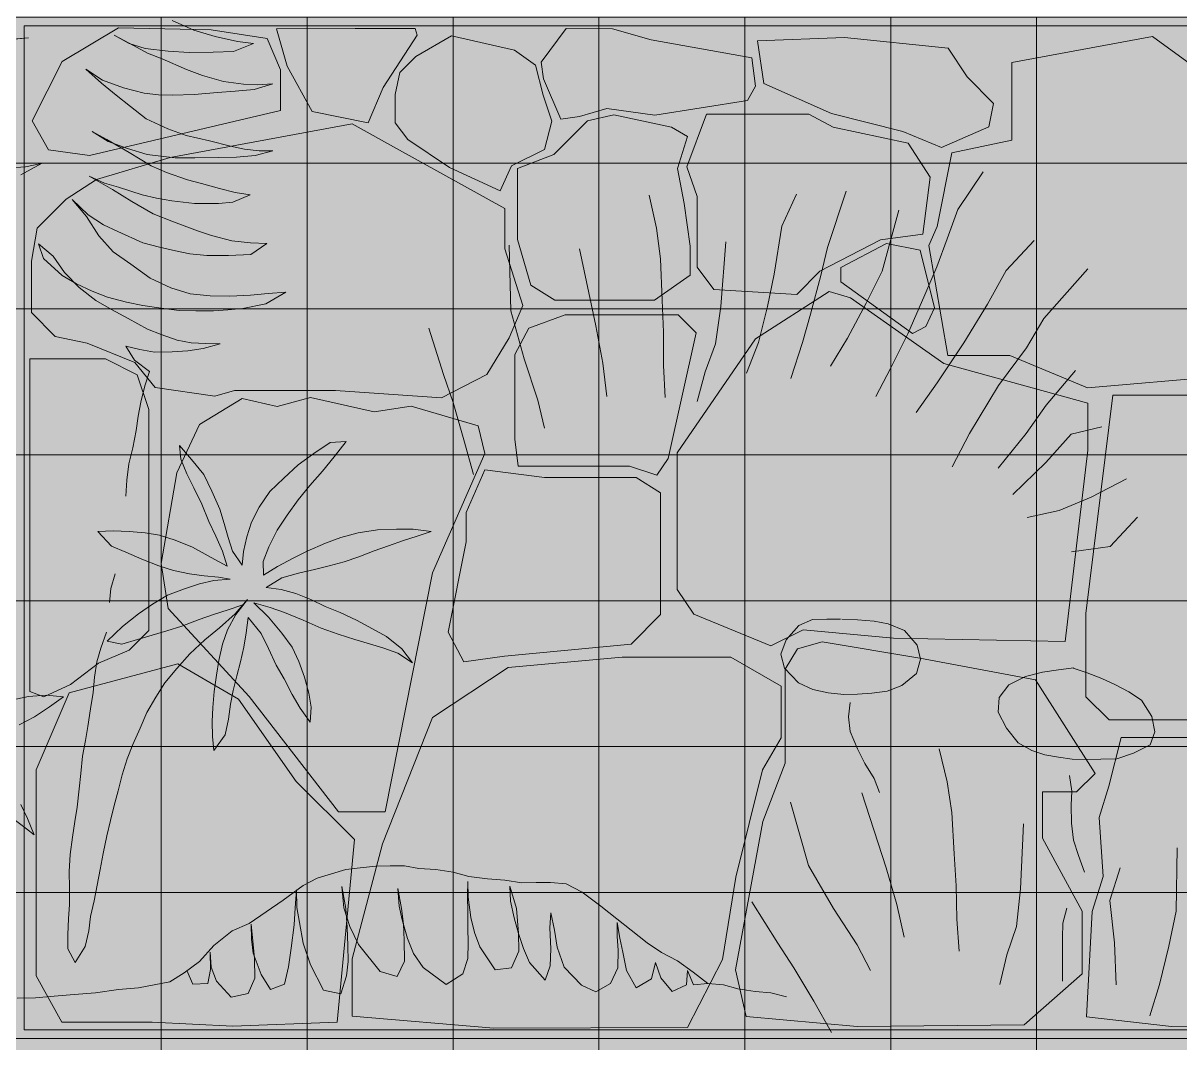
# Model space of a CAD drawing. Header units: centimetres. Extents: x -4381 to 5639, y -3920 to 4826.
# Drawn here: x 186.392 to 187.233, y 5.41 to 6.152 of the extents above; entities that cross this region are included whole.
import ezdxf
from ezdxf.xclip import XClip

# ---------------------------------------------------------------- set-up
doc = ezdxf.new("R2010")
doc.units = ezdxf.units.CM
doc.header["$MEASUREMENT"] = 0
doc.header["$XCLIPFRAME"] = 0
doc.set_wipeout_variables(frame=1)
doc.linetypes.add('Wipeout_Contour', pattern=[100, 0, -100])
for name, color, linetype, lineweight, true_color in [('0_Pen_No__181', 7, 'Continuous', 5, 0xddeaa8), ('cad-block.com_Pen_No__62', 7, 'Continuous', 5, 0xaaaaaa), ('hatch stone_Pen_No__254', 7, 'Continuous', 13, 0xe8e8e8), ('Mur de clôture_Pen_No__178', 7, 'Continuous', 5, 0xbda888)]:
    doc.layers.add(name, color=color, linetype=linetype, lineweight=lineweight, true_color=true_color)
for name, color, linetype, lineweight in [('0_Pen_No__7', 7, 'Continuous', 5), ('Mur de clôture_Pen_No__1', 7, 'Continuous', 5), ('net_Pen_No__1', 7, 'Continuous', 5)]:
    doc.layers.add(name, color=color, linetype=linetype, lineweight=lineweight)
doc.layers.add('Drawing & Figure', color=7, linetype='Continuous')
doc.layers.add('Mur de clôture', color=7, linetype='Continuous')

# ---------------------------------------------------------------- blocks, each defined once
blk = doc.blocks.new('Drawing_15_15', base_point=(-267.67341, 10.61787))
at = {"layer": 'hatch stone_Pen_No__254', "linetype": 'Continuous', "ltscale": 10}
for points in [[(186.57905, 6.0882), (186.57905, 6.11775), (186.56936, 6.14077), (186.52864, 6.14698), (186.46104, 6.14846), (186.42001, 6.12385), (186.39832, 6.0807), (186.41009, 6.05976), (186.43994, 6.05563)], [(186.60213, 6.08746), (186.6429, 6.07926), (186.65368, 6.10488), (186.67837, 6.14299), (186.6769, 6.14805), (186.63336, 6.14783), (186.57608, 6.14764), (186.58387, 6.12064)], [(186.77049, 6.11131), (186.78301, 6.08185), (186.79668, 6.08392), (186.81647, 6.08972), (186.85145, 6.08495), (186.91885, 6.09557), (186.92473, 6.10592), (186.9219, 6.12647), (186.8487, 6.13962), (186.82063, 6.14778), (186.78699, 6.14803), (186.76881, 6.12333)], [(186.70356, 6.14268), (186.67758, 6.12766), (186.66594, 6.11602), (186.66236, 6.09989), (186.66236, 6.07925), (186.67157, 6.06709), (186.70189, 6.04685), (186.73897, 6.02992), (186.74707, 6.04811), (186.7712, 6.05998), (186.77645, 6.08059), (186.77003, 6.09941), (186.76467, 6.12116), (186.74931, 6.1322)], [(186.92603, 6.13886), (186.93079, 6.10784), (186.97993, 6.08601), (187.03178, 6.07309), (187.06003, 6.06129), (187.09434, 6.0764), (187.09791, 6.09338), (187.07859, 6.1127), (187.06474, 6.13372), (186.98938, 6.14127)], [(187.06458, 5.91005), (187.10985, 5.91005), (187.16622, 5.88656), (187.26216, 5.89481), (187.26216, 5.94782), (187.31377, 6.03441), (187.29729, 6.08115), (187.2136, 6.1422), (187.11107, 6.12313), (187.11115, 6.06662), (187.06742, 6.0574), (187.05682, 6.0038), (187.05076, 5.98993)], [(186.39774, 5.97861), (186.39774, 5.94124), (186.41515, 5.92383), (186.43833, 5.91901), (186.47307, 5.90494), (186.48774, 5.88674), (186.53128, 5.88036), (186.54562, 5.88457), (186.61904, 5.88457), (186.69615, 5.87922), (186.72924, 5.89626), (186.74547, 5.92283), (186.75536, 5.9463), (186.74223, 5.9876), (186.74223, 6.01689), (186.63105, 6.07867), (186.49882, 6.05408), (186.44509, 6.03794), (186.42294, 6.02366), (186.40198, 6.0027)], [(186.75136, 6.04594), (186.75136, 5.99438), (186.76105, 5.96125), (186.77867, 5.95036), (186.85107, 5.95036), (186.87704, 5.96849), (186.87704, 5.98945), (186.87275, 6.02069), (186.8679, 6.04603), (186.87511, 6.06934), (186.86353, 6.07609), (186.82166, 6.085), (186.80234, 6.08076), (186.77785, 6.05627)], [(186.87472, 6.04724), (186.88215, 6.0257), (186.88215, 5.97417), (186.89431, 5.95799), (186.95465, 5.95449), (186.97143, 5.97127), (187.01552, 5.99427), (187.0464, 5.99838), (187.05174, 6.03973), (187.03571, 6.0645), (186.98126, 6.07605), (186.9634, 6.08551), (186.88904, 6.08551)], [(186.98684, 5.96367), (187.039, 5.92597), (187.04864, 5.9311), (187.05481, 5.94478), (187.04459, 5.98662), (187.01989, 5.99143), (186.98684, 5.97391)], [(187.02512, 5.70439), (187.15005, 5.702), (187.16644, 5.84113), (187.16644, 5.87529), (187.06167, 5.90416), (186.99376, 5.95207), (186.97823, 5.9566), (186.92465, 5.92218), (186.86774, 5.8391), (186.86774, 5.73972), (186.87983, 5.72178), (186.93579, 5.69866), (186.95928, 5.71039)], [(186.75202, 5.82943), (186.83296, 5.82943), (186.85294, 5.823), (186.86109, 5.83499), (186.88144, 5.92644), (186.86829, 5.93959), (186.78616, 5.93959), (186.75983, 5.92998), (186.74953, 5.91077), (186.74953, 5.84903)], [(186.39657, 5.66542), (186.40683, 5.66168), (186.42618, 5.67061), (186.44658, 5.68611), (186.46886, 5.6956), (186.48326, 5.71), (186.48326, 5.87066), (186.47462, 5.89589), (186.45156, 5.90752), (186.39657, 5.90752)], [(187.16496, 5.66158), (187.18206, 5.64479), (187.29379, 5.64479), (187.35791, 5.633), (187.43907, 5.64306), (187.45997, 5.66396), (187.45997, 5.68522), (187.45143, 5.71575), (187.45588, 5.75621), (187.44957, 5.87696), (187.43033, 5.88638), (187.34105, 5.88109), (187.18468, 5.88109), (187.16496, 5.72226)], [(186.49721, 5.726), (186.55621, 5.66183), (186.62129, 5.57794), (186.65519, 5.57794), (186.6895, 5.75193), (186.7278, 5.83877), (186.7228, 5.8589), (186.67409, 5.8731), (186.64709, 5.86908), (186.60094, 5.87931), (186.57656, 5.87292), (186.5511, 5.87881), (186.52003, 5.8599), (186.50363, 5.8245), (186.49208, 5.75853)], [(186.71233, 5.68713), (186.74196, 5.6911), (186.83408, 5.70003), (186.85548, 5.72143), (186.85548, 5.81018), (186.83776, 5.8212), (186.77101, 5.8212), (186.72777, 5.82677), (186.71414, 5.79586), (186.71414, 5.77432), (186.70094, 5.70857)], [(186.91012, 5.46297), (186.9179, 5.4291), (186.99867, 5.4218), (187.12012, 5.42299), (187.16239, 5.46), (187.16239, 5.50556), (187.13357, 5.55889), (187.13357, 5.59248), (187.15834, 5.59248), (187.17175, 5.60589), (187.12852, 5.67411), (187.0443, 5.68984), (186.97324, 5.70153), (186.95512, 5.69646), (186.9462, 5.68173), (186.9462, 5.61345), (186.92995, 5.57088)], [(186.63123, 5.42919), (186.73424, 5.42045), (186.87517, 5.421), (186.90076, 5.47051), (186.9103, 5.53032), (186.92986, 5.60846), (186.94333, 5.63189), (186.94333, 5.66931), (186.90674, 5.69037), (186.82761, 5.69037), (186.74474, 5.68294), (186.68965, 5.64662), (186.65317, 5.55462), (186.63123, 5.47108)], [(186.40122, 5.60849), (186.40122, 5.45868), (186.41988, 5.42499), (186.48559, 5.42499), (186.5443, 5.42195), (186.62022, 5.42484), (186.63285, 5.55774), (186.59047, 5.60012), (186.54836, 5.65985), (186.5044, 5.68556), (186.42515, 5.66443)], [(187.16559, 5.42871), (187.22736, 5.42172), (187.31436, 5.42072), (187.40023, 5.42295), (187.41702, 5.45864), (187.41702, 5.50371), (187.40417, 5.60596), (187.3838, 5.61609), (187.33941, 5.61609), (187.30246, 5.62768), (187.2444, 5.632), (187.19076, 5.632), (187.18182, 5.59651), (187.17472, 5.57377), (187.17758, 5.53086), (187.16961, 5.50543)]]:
    blk.add_hatch(color=256, dxfattribs=at).paths.add_polyline_path(points)
at = {"color": 254, "linetype": 'Wipeout_Contour', "lineweight": 0, "ltscale": 1671.77046}
blk.add_wipeout([(179.48533, 5.41306), (179.48533, 3.18267), (181.1878, 3.00308), (181.46189, 2.98966), (187.42523, 2.53764), (187.80619, 2.50145), (191.56927, 2.14944), (191.60609, 2.14613), (191.60609, 5.41306)], dxfattribs=at).dxf.layer = 'Mur de clôture'
at = {"layer": 'Mur de clôture_Pen_No__178', "linetype": 'Continuous', "ltscale": 10}
blk.add_hatch(color=256, dxfattribs=at).paths.add_polyline_path([(179.48533, 5.41306), (179.48533, 3.18267), (181.1878, 3.00308), (181.46189, 2.98966), (187.42523, 2.53764), (187.80619, 2.50145), (191.56927, 2.14944), (191.60609, 2.14613), (191.60609, 5.41306)])
at = {"color": 254, "linetype": 'Wipeout_Contour', "lineweight": 0, "ltscale": 742.542426}
blk.add_wipeout([(179.48533, 5.41306), (191.60437, 5.41306), (191.60437, 6.15622), (179.48533, 6.15622)], dxfattribs=at).dxf.layer = 'Mur de clôture'
at = {"layer": '0_Pen_No__181', "linetype": 'Continuous', "ltscale": 10}
for points in [[(187.92469, 5.45969), (187.87703, 5.57678), (187.74813, 5.65007), (187.55628, 5.61673), (187.39964, 5.63797), (187.25276, 5.732), (187.15436, 5.85272), (186.99172, 5.92272), (186.66503, 5.8479), (186.65425, 5.81804), (186.59021, 5.73677), (186.50602, 5.62595), (186.44084, 5.50183), (186.40527, 5.42502), (187.90503, 5.42502)], [(186.40527, 5.42502), (186.18978, 5.52699), (186.15215, 5.60154), (186.08719, 5.69097), (186.03174, 5.73855), (185.9604, 5.78725), (185.96888, 5.81739), (185.75545, 5.74633), (185.63627, 5.70452), (185.42745, 5.63784), (185.37028, 5.43986), (185.51204, 5.42502)]]:
    blk.add_hatch(color=256, dxfattribs=at).paths.add_polyline_path(points)
at = {"layer": 'Mur de clôture_Pen_No__178', "linetype": 'Continuous', "ltscale": 10}
blk.add_hatch(color=256, dxfattribs=at).paths.add_polyline_path([(179.48533, 5.41306), (191.60437, 5.41306), (191.60437, 6.15622), (179.48533, 6.15622)])
at = {"layer": '0_Pen_No__7', "linetype": 'Continuous', "ltscale": 10}
for p, q in [((186.50008, 6.15382), (186.51599, 6.14683)), ((186.51599, 6.14683), (186.5314, 6.14199)), ((186.39573, 6.14121), (186.37849, 6.13979)), ((186.38544, 6.14012), (186.39573, 6.14121)), ((186.4689, 6.13712), (186.45804, 6.14297)), ((186.45804, 6.14297), (186.47203, 6.13548)), ((186.48045, 6.13343), (186.4689, 6.13712)), ((186.5314, 6.14199), (186.54774, 6.13836)), ((186.55927, 6.13707), (186.54472, 6.13114)), ((186.54774, 6.13836), (186.55927, 6.13707)), ((186.47203, 6.13548), (186.48217, 6.13009)), ((186.49725, 6.13149), (186.48045, 6.13343)), ((186.48217, 6.13009), (186.49301, 6.12592)), ((186.51261, 6.13048), (186.49725, 6.13149)), ((186.5301, 6.13071), (186.51261, 6.13048)), ((186.54472, 6.13114), (186.5301, 6.13071)), ((186.49301, 6.12592), (186.51061, 6.11799)), ((186.44958, 6.11026), (186.43726, 6.11825)), ((186.43726, 6.11825), (186.44865, 6.10809)), ((186.51061, 6.11799), (186.52217, 6.11383)), ((186.52217, 6.11383), (186.53757, 6.10947)), ((186.44865, 6.10809), (186.45931, 6.09936)), ((186.46476, 6.1047), (186.44958, 6.11026)), ((186.47991, 6.10082), (186.46476, 6.1047)), ((186.53757, 6.10947), (186.55197, 6.1075)), ((186.55994, 6.10352), (186.54605, 6.10239)), ((186.55197, 6.1075), (186.56205, 6.10691)), ((186.57354, 6.10777), (186.55994, 6.10352)), ((186.56205, 6.10691), (186.57354, 6.10777)), ((186.45931, 6.09936), (186.46973, 6.0911)), ((186.49023, 6.09976), (186.47991, 6.10082)), ((186.5003, 6.0994), (186.49023, 6.09976)), ((186.51612, 6.09985), (186.5003, 6.0994)), ((186.53312, 6.10126), (186.51612, 6.09985)), ((186.54605, 6.10239), (186.53312, 6.10126)), ((186.46973, 6.0911), (186.48135, 6.08214)), ((186.48135, 6.08214), (186.49702, 6.07491)), ((186.45351, 6.06573), (186.44191, 6.07301)), ((186.44191, 6.07301), (186.45253, 6.06715)), ((186.49702, 6.07491), (186.51027, 6.07005)), ((186.51027, 6.07005), (186.52733, 6.06619)), ((186.45253, 6.06715), (186.46895, 6.05777)), ((186.46772, 6.06063), (186.45351, 6.06573)), ((186.48192, 6.05626), (186.46772, 6.06063)), ((186.52733, 6.06619), (186.54272, 6.06231)), ((186.54272, 6.06231), (186.55282, 6.06005)), ((186.46895, 6.05777), (186.4849, 6.04791)), ((186.492, 6.05495), (186.48192, 6.05626)), ((186.50232, 6.05389), (186.492, 6.05495)), ((186.51671, 6.05383), (186.50232, 6.05389)), ((186.53372, 6.05405), (186.51671, 6.05383)), ((186.5469, 6.05422), (186.53372, 6.05405)), ((186.56055, 6.05559), (186.5469, 6.05422)), ((186.55282, 6.06005), (186.56338, 6.05898)), ((186.57345, 6.05887), (186.56055, 6.05559)), ((186.56338, 6.05898), (186.57345, 6.05887)), ((186.38017, 6.04633), (186.39334, 6.04722)), ((186.40505, 6.04977), (186.39006, 6.04142)), ((186.39334, 6.04722), (186.40505, 6.04977)), ((186.4849, 6.04791), (186.49599, 6.04326)), ((186.45102, 6.03549), (186.43969, 6.04038)), ((186.43969, 6.04038), (186.45683, 6.03077)), ((186.46113, 6.0325), (186.45102, 6.03549)), ((186.49599, 6.04326), (186.5114, 6.0377)), ((186.5114, 6.0377), (186.5215, 6.0352)), ((187.09041, 6.04354), (187.0719, 6.01627)), ((186.45683, 6.03077), (186.47085, 6.02208)), ((186.47822, 6.02697), (186.46113, 6.0325)), ((186.4888, 6.02447), (186.47822, 6.02697)), ((186.5215, 6.0352), (186.53473, 6.03153)), ((186.53473, 6.03153), (186.54603, 6.02856)), ((186.55684, 6.02702), (186.5442, 6.02158)), ((186.54603, 6.02856), (186.55684, 6.02702)), ((186.95448, 6.0274), (186.94386, 6.00405)), ((186.99063, 6.02967), (186.97703, 5.98855)), ((186.43909, 6.01233), (186.42744, 6.02344)), ((186.42744, 6.02344), (186.43791, 6.01111)), ((186.47085, 6.02208), (186.4863, 6.01317)), ((186.49985, 6.02245), (186.4888, 6.02447)), ((186.51641, 6.02051), (186.49985, 6.02245)), ((186.53391, 6.02049), (186.51641, 6.02051)), ((186.5442, 6.02158), (186.53391, 6.02049)), ((186.84728, 6.02667), (186.85254, 6.00261)), ((186.43791, 6.01111), (186.44672, 5.99708)), ((186.45021, 6.00504), (186.43909, 6.01233)), ((186.4863, 6.01317), (186.50124, 6.00737)), ((187.02906, 6.01572), (187.01676, 5.97137)), ((187.0719, 6.01627), (187.06423, 5.99488)), ((186.46058, 6.00014), (186.45021, 6.00504)), ((186.50124, 6.00737), (186.51858, 6.00064)), ((186.85254, 6.00261), (186.85555, 5.98029)), ((186.94386, 6.00405), (186.93819, 5.96908)), ((186.44672, 5.99708), (186.45717, 5.98547)), ((186.4789, 5.99198), (186.46058, 6.00014)), ((186.51858, 6.00064), (186.52869, 5.99741)), ((186.52869, 5.99741), (186.5436, 5.99353)), ((186.5436, 5.99353), (186.55729, 5.99203)), ((187.06423, 5.99488), (187.05655, 5.97446)), ((187.12747, 5.99373), (187.10704, 5.97176)), ((186.40642, 5.98051), (186.40293, 5.99125)), ((186.40293, 5.99125), (186.41359, 5.98228)), ((186.45717, 5.98547), (186.46999, 5.97653)), ((186.49093, 5.98878), (186.4789, 5.99198)), ((186.50271, 5.98606), (186.49093, 5.98878)), ((186.51304, 5.98403), (186.50271, 5.98606)), ((186.55729, 5.99203), (186.56904, 5.99146)), ((186.56904, 5.99146), (186.5574, 5.9834)), ((186.74532, 5.99017), (186.74652, 5.94248)), ((186.79659, 5.98758), (186.80852, 5.93147)), ((186.90316, 5.99282), (186.8994, 5.94563)), ((186.97703, 5.98855), (186.97226, 5.96815)), ((186.42024, 5.96822), (186.40642, 5.98051)), ((186.41359, 5.98228), (186.42189, 5.9704)), ((186.46999, 5.97653), (186.48427, 5.96616)), ((186.52529, 5.98275), (186.51304, 5.98403)), ((186.54111, 5.98271), (186.52529, 5.98275)), ((186.5574, 5.9834), (186.54111, 5.98271)), ((186.85555, 5.98029), (186.85665, 5.9502)), ((186.43063, 5.96212), (186.42024, 5.96822)), ((186.42189, 5.9704), (186.43258, 5.95951)), ((186.93819, 5.96908), (186.93343, 5.94576)), ((186.97226, 5.96815), (186.96462, 5.93996)), ((187.01676, 5.97137), (187.00521, 5.94802)), ((187.05655, 5.97446), (187.0479, 5.95403)), ((187.10704, 5.97176), (187.09356, 5.94743)), ((187.16654, 5.973), (187.13438, 5.93693)), ((186.44196, 5.95675), (186.43063, 5.96212)), ((186.48427, 5.96616), (186.49922, 5.95916)), ((186.43258, 5.95951), (186.44468, 5.95008)), ((186.45304, 5.95234), (186.44196, 5.95675)), ((186.46699, 5.94892), (186.45304, 5.95234)), ((186.49922, 5.95916), (186.51318, 5.95479)), ((186.51318, 5.95479), (186.52782, 5.9533)), ((186.52782, 5.9533), (186.5422, 5.95324)), ((186.5422, 5.95324), (186.55706, 5.95391)), ((186.55706, 5.95391), (186.56999, 5.95503)), ((186.58292, 5.95616), (186.5684, 5.94758)), ((186.56999, 5.95503), (186.58292, 5.95616)), ((187.0479, 5.95403), (187.0354, 5.92582)), ((186.44468, 5.95008), (186.45603, 5.94351)), ((186.45603, 5.94351), (186.4681, 5.93695)), ((186.47877, 5.94644), (186.46699, 5.94892)), ((186.49222, 5.94445), (186.47877, 5.94644)), ((186.50518, 5.9427), (186.49222, 5.94445)), ((186.54065, 5.94315), (186.53035, 5.94254)), ((186.55167, 5.94425), (186.54065, 5.94315)), ((186.5684, 5.94758), (186.55167, 5.94425)), ((186.85665, 5.9502), (186.85772, 5.9269)), ((186.8994, 5.94563), (186.89563, 5.91843)), ((186.93343, 5.94576), (186.92675, 5.91951)), ((187.00521, 5.94802), (186.99172, 5.92272)), ((187.09356, 5.94743), (187.0762, 5.9192)), ((186.4681, 5.93695), (186.4821, 5.92922)), ((186.51741, 5.94238), (186.50518, 5.9427)), ((186.53035, 5.94254), (186.51741, 5.94238)), ((186.74652, 5.94248), (186.75638, 5.90757)), ((186.96462, 5.93996), (186.95888, 5.91955)), ((187.13438, 5.93693), (187.12185, 5.91552)), ((186.4821, 5.92922), (186.49222, 5.92528)), ((186.68685, 5.92997), (186.69767, 5.89622)), ((186.80852, 5.93147), (186.81349, 5.90431)), ((186.85772, 5.9269), (186.85783, 5.90263)), ((186.49222, 5.92528), (186.50378, 5.92111)), ((186.50378, 5.92111), (186.51411, 5.91932)), ((186.51411, 5.91932), (186.52467, 5.91874)), ((186.53498, 5.91839), (186.5228, 5.91512)), ((186.52467, 5.91874), (186.53498, 5.91839)), ((186.89563, 5.91843), (186.88795, 5.89801)), ((186.92675, 5.91951), (186.91811, 5.89715)), ((186.95888, 5.91955), (186.95026, 5.8933)), ((186.99172, 5.92272), (186.97919, 5.90228)), ((187.0354, 5.92582), (187.02289, 5.90053)), ((187.0762, 5.9192), (187.05691, 5.88999)), ((186.47654, 5.91429), (186.46644, 5.91679)), ((186.46644, 5.91679), (186.47281, 5.90657)), ((186.48735, 5.91251), (186.47654, 5.91429)), ((186.50005, 5.91267), (186.48735, 5.91251)), ((186.51155, 5.9133), (186.50005, 5.91267)), ((186.5228, 5.91512), (186.51155, 5.9133)), ((187.12185, 5.91552), (187.10158, 5.88824)), ((186.47281, 5.90657), (186.4837, 5.89832)), ((186.75638, 5.90757), (186.76622, 5.87752)), ((186.81349, 5.90431), (186.81651, 5.88005)), ((186.85783, 5.90263), (186.8589, 5.87934)), ((186.4837, 5.89832), (186.48024, 5.88787)), ((186.69767, 5.89622), (186.70456, 5.87586)), ((186.88795, 5.89801), (186.88222, 5.87662)), ((187.02289, 5.90053), (187.0123, 5.88009)), ((187.15746, 5.89913), (187.13606, 5.8738)), ((186.48024, 5.88787), (186.47727, 5.87609)), ((187.05691, 5.88999), (187.04147, 5.86857)), ((187.10158, 5.88824), (187.08037, 5.8532)), ((186.47727, 5.87609), (186.47549, 5.86576)), ((186.70456, 5.87586), (186.71244, 5.84871)), ((186.76622, 5.87752), (186.77116, 5.85715)), ((187.13606, 5.8738), (187.12159, 5.85335)), ((186.47549, 5.86576), (186.47394, 5.85543)), ((186.47394, 5.85543), (186.47147, 5.84269)), ((187.08037, 5.8532), (187.06785, 5.82888)), ((187.12159, 5.85335), (187.10131, 5.82802)), ((187.15436, 5.85272), (187.13601, 5.83225)), ((187.17671, 5.8582), (187.15436, 5.85272)), ((186.47147, 5.84269), (186.46874, 5.83115)), ((186.51427, 5.83423), (186.50543, 5.84456)), ((186.50543, 5.84456), (186.50643, 5.83451)), ((186.61503, 5.84658), (186.6032, 5.83873)), ((186.62682, 5.84748), (186.61503, 5.84658)), ((186.61802, 5.83631), (186.62682, 5.84748)), ((186.71244, 5.84871), (186.71934, 5.8235)), ((186.50643, 5.83451), (186.51079, 5.82387)), ((186.52311, 5.82329), (186.51427, 5.83423)), ((186.6032, 5.83873), (186.59174, 5.83038)), ((186.60945, 5.82576), (186.61802, 5.83631)), ((186.46874, 5.83115), (186.46721, 5.81939)), ((186.59174, 5.83038), (186.58143, 5.82068)), ((186.60039, 5.81545), (186.60945, 5.82576)), ((187.13601, 5.83225), (187.11184, 5.80884)), ((186.46721, 5.81939), (186.4664, 5.80763)), ((186.51079, 5.82387), (186.5159, 5.81375)), ((186.52898, 5.81131), (186.52311, 5.82329)), ((186.58143, 5.82068), (186.57124, 5.8111)), ((187.19472, 5.82036), (187.16892, 5.80698)), ((186.5159, 5.81375), (186.52177, 5.80177)), ((186.53474, 5.7982), (186.52898, 5.81131)), ((186.57124, 5.8111), (186.56355, 5.79969)), ((186.59182, 5.80503), (186.60039, 5.81545)), ((186.52177, 5.80177), (186.5269, 5.78916)), ((186.56355, 5.79969), (186.55785, 5.78881)), ((186.58389, 5.79374), (186.59182, 5.80503)), ((187.16892, 5.80698), (187.14566, 5.79717)), ((186.53798, 5.78768), (186.53474, 5.7982)), ((186.57657, 5.78296), (186.58389, 5.79374)), ((187.14566, 5.79717), (187.12238, 5.79222)), ((187.20265, 5.79228), (187.18266, 5.77112)), ((186.5269, 5.78916), (186.53188, 5.77841)), ((186.54084, 5.77765), (186.53798, 5.78768)), ((186.55785, 5.78881), (186.55451, 5.77795)), ((186.57063, 5.7707), (186.57657, 5.78296)), ((186.64952, 5.78314), (186.63563, 5.78098)), ((186.66331, 5.78369), (186.64952, 5.78314)), ((186.67549, 5.7836), (186.66331, 5.78369)), ((186.68856, 5.78203), (186.67549, 5.7836)), ((186.45714, 5.7823), (186.44608, 5.78203)), ((186.44608, 5.78203), (186.45604, 5.77135)), ((186.46883, 5.78195), (186.45714, 5.7823)), ((186.48052, 5.78086), (186.46883, 5.78195)), ((186.49086, 5.77925), (186.48052, 5.78086)), ((186.50246, 5.77555), (186.49086, 5.77925)), ((186.51496, 5.77049), (186.50246, 5.77555)), ((186.53188, 5.77841), (186.53675, 5.76753)), ((186.54408, 5.7675), (186.54084, 5.77765)), ((186.55451, 5.77795), (186.55216, 5.76748)), ((186.62287, 5.77746), (186.61174, 5.77334)), ((186.63563, 5.78098), (186.62287, 5.77746)), ((186.6575, 5.77144), (186.66851, 5.77531)), ((186.66851, 5.77531), (186.67854, 5.77854)), ((186.67854, 5.77854), (186.68856, 5.78203)), ((186.45604, 5.77135), (186.46653, 5.76688)), ((186.46653, 5.76688), (186.47816, 5.76169)), ((186.52848, 5.76295), (186.51496, 5.77049)), ((186.53675, 5.76753), (186.54012, 5.75664)), ((186.55104, 5.7574), (186.54408, 5.7675)), ((186.55216, 5.76748), (186.55104, 5.7574)), ((186.56629, 5.7602), (186.57063, 5.7707)), ((186.59851, 5.7677), (186.58814, 5.7626)), ((186.61174, 5.77334), (186.59851, 5.7677)), ((186.63597, 5.76358), (186.64711, 5.76783)), ((186.64711, 5.76783), (186.6575, 5.77144)), ((187.18266, 5.77112), (187.15453, 5.76712)), ((186.47816, 5.76169), (186.4904, 5.75687)), ((186.54012, 5.75664), (186.52848, 5.76295)), ((186.56655, 5.75014), (186.56629, 5.7602)), ((186.58814, 5.7626), (186.57678, 5.75649)), ((186.61444, 5.75684), (186.62533, 5.75997)), ((186.62533, 5.75997), (186.63597, 5.76358)), ((186.45859, 5.75106), (186.45561, 5.74047)), ((186.4904, 5.75687), (186.50113, 5.75365)), ((186.50113, 5.75365), (186.51272, 5.75107)), ((186.51272, 5.75107), (186.52355, 5.74972)), ((186.52355, 5.74972), (186.534, 5.74873)), ((186.57678, 5.75649), (186.56655, 5.75014)), ((186.57987, 5.7482), (186.59201, 5.75159)), ((186.59201, 5.75159), (186.60365, 5.75434)), ((186.60365, 5.75434), (186.61444, 5.75684)), ((186.52014, 5.74395), (186.50913, 5.74021)), ((186.53056, 5.7462), (186.52014, 5.74395)), ((186.54247, 5.74722), (186.53056, 5.7462)), ((186.534, 5.74873), (186.54247, 5.74722)), ((186.56865, 5.74122), (186.57987, 5.7482)), ((186.57948, 5.73962), (186.56865, 5.74122)), ((186.45561, 5.74047), (186.45454, 5.73015)), ((186.49676, 5.73558), (186.48578, 5.72897)), ((186.50913, 5.74021), (186.49676, 5.73558)), ((186.5459, 5.72204), (186.55497, 5.73234)), ((186.55497, 5.73234), (186.54653, 5.72155)), ((186.59021, 5.73677), (186.57948, 5.73962)), ((186.60108, 5.73244), (186.59021, 5.73677)), ((186.61145, 5.72747), (186.60108, 5.73244)), ((186.48578, 5.72897), (186.47556, 5.72213)), ((186.53025, 5.72159), (186.54089, 5.72496)), ((186.54089, 5.72496), (186.55092, 5.72844)), ((186.57017, 5.71949), (186.5596, 5.73004)), ((186.5596, 5.73004), (186.57145, 5.72659)), ((186.57145, 5.72659), (186.58193, 5.723)), ((186.62233, 5.72289), (186.61145, 5.72747)), ((186.47556, 5.72213), (186.46399, 5.71279)), ((186.50712, 5.71309), (186.51986, 5.71785)), ((186.51986, 5.71785), (186.53025, 5.72159)), ((186.53472, 5.71195), (186.5459, 5.72204)), ((186.54653, 5.72155), (186.54046, 5.71041)), ((186.55403, 5.70822), (186.55538, 5.71942)), ((186.55538, 5.71942), (186.56485, 5.70761)), ((186.58001, 5.70793), (186.57017, 5.71949)), ((186.58193, 5.723), (186.59543, 5.71733)), ((186.59543, 5.71733), (186.60855, 5.71165)), ((186.63433, 5.71733), (186.62233, 5.72289)), ((186.64584, 5.71114), (186.63433, 5.71733)), ((186.95609, 5.71364), (186.96604, 5.71799)), ((186.96604, 5.71799), (186.97649, 5.71813)), ((186.97649, 5.71813), (186.9865, 5.71803)), ((186.98739, 5.71805), (186.99896, 5.71775)), ((186.99896, 5.71775), (187.01099, 5.71657)), ((187.01099, 5.71657), (187.02125, 5.7147)), ((186.45233, 5.70869), (186.44816, 5.69713)), ((186.46399, 5.71279), (186.45294, 5.70208)), ((186.48557, 5.7066), (186.49635, 5.70972)), ((186.49635, 5.70972), (186.50712, 5.71309)), ((186.5239, 5.70311), (186.53472, 5.71195)), ((186.54046, 5.71041), (186.53686, 5.70005)), ((186.5523, 5.69776), (186.55403, 5.70822)), ((186.56485, 5.70761), (186.57034, 5.69687)), ((186.58748, 5.69771), (186.58001, 5.70793)), ((186.60855, 5.71165), (186.62103, 5.70734)), ((186.62103, 5.70734), (186.63302, 5.70339)), ((186.65611, 5.70543), (186.64584, 5.71114)), ((186.94688, 5.70307), (186.95609, 5.71364)), ((187.02125, 5.7147), (187.0331, 5.70996)), ((187.0331, 5.70996), (187.04236, 5.69917)), ((186.45294, 5.70208), (186.46354, 5.69986)), ((186.46354, 5.69986), (186.47493, 5.70336)), ((186.47493, 5.70336), (186.48557, 5.7066)), ((186.51297, 5.69303), (186.5239, 5.70311)), ((186.53686, 5.70005), (186.53416, 5.68808)), ((186.63302, 5.70339), (186.64375, 5.70017)), ((186.64375, 5.70017), (186.65423, 5.69695)), ((186.66728, 5.6965), (186.65611, 5.70543)), ((186.94301, 5.69256), (186.94688, 5.70307)), ((187.04236, 5.69917), (187.04471, 5.68897)), ((186.44816, 5.69713), (186.44541, 5.68703)), ((186.50366, 5.68222), (186.51297, 5.69303)), ((186.54983, 5.68716), (186.5523, 5.69776)), ((186.57034, 5.69687), (186.57596, 5.68476)), ((186.59246, 5.68734), (186.58748, 5.69771)), ((186.65423, 5.69695), (186.66446, 5.69335)), ((186.66446, 5.69335), (186.67512, 5.68628)), ((186.67512, 5.68628), (186.66728, 5.6965)), ((186.94581, 5.68237), (186.94301, 5.69256)), ((186.44541, 5.68703), (186.44364, 5.67598)), ((186.49484, 5.67179), (186.50366, 5.68222)), ((186.53416, 5.68808), (186.53255, 5.67737)), ((186.54723, 5.67694), (186.54983, 5.68716)), ((186.57596, 5.68476), (186.58168, 5.67465)), ((186.59658, 5.67583), (186.59246, 5.68734)), ((186.95595, 5.67182), (186.94581, 5.68237)), ((187.04471, 5.68897), (187.04173, 5.6787)), ((187.14519, 5.68118), (187.15629, 5.68265)), ((187.15587, 5.68255), (187.16598, 5.67919)), ((186.44364, 5.67598), (186.44258, 5.6647)), ((186.53255, 5.67737), (186.53072, 5.66542)), ((186.54463, 5.66634), (186.54723, 5.67694)), ((186.58168, 5.67465), (186.58742, 5.66341)), ((186.59959, 5.66419), (186.59658, 5.67583)), ((187.04173, 5.6787), (187.03116, 5.66989)), ((187.109, 5.67037), (187.12118, 5.67639)), ((187.12118, 5.67639), (187.13361, 5.6796)), ((187.13361, 5.6796), (187.14519, 5.68118)), ((187.16598, 5.67919), (187.17665, 5.67504)), ((187.17665, 5.67504), (187.18674, 5.67035)), ((186.48839, 5.6614), (186.49484, 5.67179)), ((186.53072, 5.66542), (186.52975, 5.65385)), ((186.54264, 5.65625), (186.54463, 5.66634)), ((186.96647, 5.66684), (186.95595, 5.67182)), ((186.97762, 5.66453), (186.96647, 5.66684)), ((187.02054, 5.66575), (187.00921, 5.66427)), ((187.03116, 5.66989), (187.02054, 5.66575)), ((187.10198, 5.66107), (187.109, 5.67037)), ((187.18674, 5.67035), (187.19629, 5.66533)), ((187.19629, 5.66533), (187.20558, 5.65923)), ((186.39567, 5.66183), (186.3829, 5.6593)), ((186.40858, 5.66286), (186.39567, 5.66183)), ((186.42103, 5.66153), (186.40858, 5.66286)), ((186.41093, 5.65444), (186.42103, 5.66153)), ((186.44258, 5.6647), (186.44081, 5.65293)), ((186.4817, 5.65012), (186.48839, 5.6614)), ((186.58742, 5.66341), (186.59326, 5.65342)), ((186.60133, 5.65414), (186.59959, 5.66419)), ((186.98898, 5.66335), (186.97762, 5.66453)), ((186.99899, 5.66347), (186.98898, 5.66335)), ((186.99351, 5.65762), (186.99231, 5.64715)), ((187.00921, 5.66427), (186.99899, 5.66347)), ((187.10128, 5.65049), (187.10198, 5.66107)), ((187.20558, 5.65923), (187.21304, 5.64739)), ((186.40008, 5.64697), (186.41093, 5.65444)), ((186.44081, 5.65293), (186.43882, 5.63996)), ((186.477, 5.63876), (186.4817, 5.65012)), ((186.52975, 5.65385), (186.52938, 5.64378)), ((186.54117, 5.64542), (186.54264, 5.65625)), ((186.59326, 5.65342), (186.60048, 5.64319)), ((186.60048, 5.64319), (186.60133, 5.65414)), ((187.1074, 5.63874), (187.10128, 5.65049)), ((186.38872, 5.64123), (186.40008, 5.64697)), ((186.43882, 5.63996), (186.43703, 5.62987)), ((186.52938, 5.64378), (186.5294, 5.63284)), ((186.5387, 5.63408), (186.54117, 5.64542)), ((186.99231, 5.64715), (186.99355, 5.63649)), ((187.21304, 5.64739), (187.21516, 5.63613)), ((186.47156, 5.62688), (186.477, 5.63876)), ((186.5294, 5.63284), (186.5304, 5.62254)), ((186.5304, 5.62254), (186.5387, 5.63408)), ((186.99355, 5.63649), (186.99883, 5.62388)), ((187.11582, 5.62804), (187.1074, 5.63874)), ((187.21516, 5.63613), (187.21197, 5.6266)), ((186.43703, 5.62987), (186.43502, 5.61834)), ((186.46746, 5.61639), (186.47156, 5.62688)), ((186.99883, 5.62388), (187.00431, 5.61305)), ((187.05838, 5.62373), (187.06409, 5.59977)), ((187.1257, 5.62249), (187.11582, 5.62804)), ((187.21197, 5.6266), (187.19979, 5.62059)), ((186.43502, 5.61834), (186.43375, 5.60586)), ((186.46388, 5.60478), (186.46746, 5.61639)), ((187.13528, 5.61952), (187.1257, 5.62249)), ((187.14512, 5.61763), (187.13528, 5.61952)), ((187.15511, 5.61638), (187.14512, 5.61763)), ((187.16553, 5.61596), (187.15511, 5.61638)), ((187.17589, 5.61623), (187.16553, 5.61596)), ((187.18764, 5.61663), (187.17589, 5.61623)), ((187.19979, 5.62059), (187.18764, 5.61663)), ((187.00431, 5.61305), (187.0109, 5.60223)), ((186.43375, 5.60586), (186.43245, 5.59458)), ((186.4608, 5.59318), (186.46388, 5.60478)), ((187.0109, 5.60223), (187.01481, 5.59205)), ((187.06409, 5.59977), (187.06752, 5.57751)), ((187.15314, 5.60428), (187.15477, 5.59291)), ((187.15314, 5.60428), (187.15477, 5.59291)), ((186.43245, 5.59458), (186.43094, 5.58138)), ((186.45808, 5.58246), (186.4608, 5.59318)), ((187.00192, 5.59167), (187.01964, 5.5371)), ((187.00192, 5.59167), (187.01964, 5.5371)), ((187.15477, 5.59291), (187.1544, 5.58271)), ((187.15477, 5.59291), (187.1544, 5.58271)), ((186.39494, 5.57308), (186.39009, 5.58321)), ((186.43094, 5.58138), (186.4294, 5.57081)), ((186.45536, 5.57174), (186.45808, 5.58246)), ((186.9501, 5.58487), (186.96322, 5.539)), ((186.9501, 5.58487), (186.96322, 5.539)), ((187.1544, 5.58271), (187.15449, 5.56966)), ((187.1544, 5.58271), (187.15449, 5.56966)), ((186.38388, 5.57331), (186.39417, 5.56561)), ((186.39981, 5.56121), (186.39494, 5.57308)), ((187.06752, 5.57751), (187.06918, 5.54745)), ((186.39417, 5.56561), (186.39981, 5.56121)), ((186.4294, 5.57081), (186.42763, 5.55952)), ((186.45265, 5.56039), (186.45536, 5.57174)), ((187.11965, 5.5692), (187.11741, 5.52192)), ((187.11965, 5.5692), (187.11741, 5.52192)), ((187.15449, 5.56966), (187.15613, 5.55738)), ((187.15449, 5.56966), (187.15613, 5.55738)), ((186.42763, 5.55952), (186.42587, 5.54679)), ((186.45007, 5.54756), (186.45265, 5.56039)), ((187.15613, 5.55738), (187.15965, 5.54625)), ((187.15613, 5.55738), (187.15965, 5.54625)), ((186.44774, 5.53609), (186.45007, 5.54756)), ((187.06918, 5.54745), (187.07069, 5.52418)), ((187.2315, 5.55174), (187.23071, 5.50572)), ((187.2315, 5.55174), (187.23071, 5.50572)), ((186.42587, 5.54679), (186.42531, 5.53456)), ((186.65877, 5.53859), (186.66917, 5.53872)), ((186.66917, 5.53872), (186.67961, 5.53677)), ((186.96322, 5.539), (186.98151, 5.50768)), ((186.96322, 5.539), (186.98151, 5.50768)), ((187.15965, 5.54625), (187.16404, 5.53399)), ((187.15965, 5.54625), (187.16404, 5.53399)), ((186.42531, 5.53456), (186.42547, 5.52234)), ((186.44565, 5.52451), (186.44774, 5.53609)), ((186.60579, 5.52958), (186.61616, 5.53284)), ((186.61616, 5.53284), (186.62653, 5.53609)), ((186.62653, 5.53609), (186.63692, 5.53727)), ((186.63692, 5.53727), (186.64836, 5.53845)), ((186.64836, 5.53845), (186.65877, 5.53859)), ((186.67961, 5.53677), (186.69211, 5.53589)), ((186.69211, 5.53589), (186.70463, 5.53397)), ((186.70463, 5.53397), (186.71612, 5.53099)), ((186.71612, 5.53099), (186.72967, 5.52908)), ((187.01964, 5.5371), (187.02741, 5.51061)), ((187.01964, 5.5371), (187.02741, 5.51061)), ((187.18991, 5.53713), (187.18256, 5.51337)), ((187.18991, 5.53713), (187.18256, 5.51337)), ((186.42547, 5.52234), (186.42538, 5.51059)), ((186.44331, 5.51317), (186.44565, 5.52451)), ((186.58101, 5.51365), (186.59545, 5.52424)), ((186.59545, 5.52424), (186.60579, 5.52958)), ((186.62517, 5.50801), (186.6237, 5.52363)), ((186.6237, 5.52363), (186.62644, 5.5076)), ((186.66531, 5.50937), (186.6643, 5.52204)), ((186.6643, 5.52204), (186.66702, 5.5077)), ((186.71539, 5.52734), (186.7151, 5.51677)), ((186.71553, 5.51593), (186.71539, 5.52734)), ((186.72967, 5.52908), (186.74218, 5.5282)), ((186.74218, 5.5282), (186.75469, 5.52628)), ((186.74643, 5.51294), (186.74587, 5.52393)), ((186.74587, 5.52393), (186.75073, 5.5075)), ((186.75469, 5.52628), (186.7651, 5.52642)), ((186.7651, 5.52642), (186.77551, 5.52655)), ((186.77551, 5.52655), (186.78697, 5.52565)), ((186.78697, 5.52565), (186.7985, 5.51956)), ((187.07069, 5.52418), (187.07125, 5.49991)), ((187.11741, 5.52192), (187.11452, 5.49461)), ((187.11741, 5.52192), (187.11452, 5.49461)), ((186.56863, 5.50516), (186.58101, 5.51365)), ((186.59076, 5.5211), (186.58966, 5.50798)), ((186.59093, 5.50842), (186.59076, 5.5211)), ((186.7151, 5.51677), (186.71525, 5.50493)), ((186.71741, 5.50116), (186.71553, 5.51593)), ((186.7985, 5.51956), (186.81216, 5.50932)), ((186.42538, 5.51059), (186.42479, 5.50004)), ((186.44084, 5.50183), (186.44331, 5.51317)), ((186.55625, 5.49668), (186.56863, 5.50516)), ((186.58966, 5.50798), (186.58898, 5.49571)), ((186.59276, 5.49745), (186.59093, 5.50842)), ((186.62957, 5.49454), (186.62517, 5.50801)), ((186.62644, 5.5076), (186.62747, 5.49367)), ((186.66756, 5.49925), (186.66531, 5.50937)), ((186.66702, 5.5077), (186.66844, 5.4963)), ((186.74912, 5.50072), (186.74643, 5.51294)), ((186.75073, 5.5075), (186.75222, 5.48977)), ((186.81216, 5.50932), (186.82373, 5.5001)), ((186.92191, 5.51235), (186.94085, 5.48239)), ((186.92191, 5.51235), (186.94085, 5.48239)), ((186.98151, 5.50768), (186.99857, 5.48105)), ((186.98151, 5.50768), (186.99857, 5.48105)), ((187.02741, 5.51061), (187.03294, 5.48679)), ((187.02741, 5.51061), (187.03294, 5.48679)), ((187.15114, 5.50783), (187.1482, 5.49704)), ((187.15114, 5.50783), (187.1482, 5.49704)), ((187.18256, 5.51337), (187.18594, 5.4826)), ((187.18256, 5.51337), (187.18594, 5.4826)), ((187.23071, 5.50572), (187.22539, 5.48022)), ((187.23071, 5.50572), (187.22539, 5.48022)), ((186.42479, 5.50004), (186.42422, 5.48876)), ((186.43948, 5.49137), (186.44084, 5.50183)), ((186.54382, 5.49131), (186.55625, 5.49668)), ((186.59549, 5.48227), (186.59276, 5.49745)), ((186.67153, 5.48578), (186.66756, 5.49925)), ((186.71525, 5.50493), (186.7154, 5.49352)), ((186.72009, 5.4902), (186.71741, 5.50116)), ((186.75223, 5.48934), (186.74912, 5.50072)), ((186.7757, 5.50444), (186.775, 5.49344)), ((186.7784, 5.49179), (186.7757, 5.50444)), ((186.82373, 5.5001), (186.83424, 5.49191)), ((186.82582, 5.48606), (186.82398, 5.49745)), ((186.82398, 5.49745), (186.82411, 5.4873)), ((187.07125, 5.49991), (187.07276, 5.47664)), ((187.1482, 5.49704), (187.14803, 5.48627)), ((187.1482, 5.49704), (187.14803, 5.48627)), ((186.42422, 5.48876), (186.42435, 5.47822)), ((186.43677, 5.4799), (186.43948, 5.49137)), ((186.53043, 5.48073), (186.54382, 5.49131)), ((186.55783, 5.48517), (186.55769, 5.49615)), ((186.55769, 5.49615), (186.55915, 5.48138)), ((186.58898, 5.49571), (186.58666, 5.47877)), ((186.62747, 5.49367), (186.62806, 5.48057)), ((186.63566, 5.48151), (186.62957, 5.49454)), ((186.66844, 5.4963), (186.66901, 5.48447)), ((186.7154, 5.49352), (186.71554, 5.48253)), ((186.72403, 5.47968), (186.72009, 5.4902)), ((186.75222, 5.48977), (186.75239, 5.47666)), ((186.75575, 5.4784), (186.75223, 5.48934)), ((186.775, 5.49344), (186.77562, 5.47823)), ((186.78025, 5.47956), (186.7784, 5.49179)), ((186.83424, 5.49191), (186.84581, 5.48269)), ((187.11452, 5.49461), (187.1075, 5.47395)), ((187.11452, 5.49461), (187.1075, 5.47395)), ((186.42951, 5.46822), (186.43677, 5.4799)), ((186.52017, 5.46915), (186.53043, 5.48073)), ((186.55923, 5.47504), (186.55783, 5.48517)), ((186.55915, 5.48138), (186.56012, 5.47124)), ((186.60076, 5.46669), (186.59549, 5.48227)), ((186.62806, 5.48057), (186.6282, 5.46916)), ((186.65155, 5.46185), (186.63566, 5.48151)), ((186.66901, 5.48447), (186.66921, 5.46926)), ((186.6759, 5.47484), (186.67153, 5.48578)), ((186.71554, 5.48253), (186.71526, 5.47112)), ((186.82411, 5.4873), (186.82467, 5.47717)), ((186.82806, 5.47594), (186.82582, 5.48606)), ((186.84581, 5.48269), (186.85631, 5.47553)), ((186.94085, 5.48239), (186.95262, 5.46441)), ((186.94085, 5.48239), (186.95262, 5.46441)), ((186.99857, 5.48105), (187.00846, 5.46257)), ((186.99857, 5.48105), (187.00846, 5.46257)), ((187.14803, 5.48627), (187.14817, 5.47582)), ((187.14803, 5.48627), (187.14817, 5.47582)), ((187.18594, 5.4826), (187.18718, 5.45214)), ((187.18594, 5.4826), (187.18718, 5.45214)), ((187.22539, 5.48022), (187.21868, 5.45235)), ((187.22539, 5.48022), (187.21868, 5.45235)), ((186.42435, 5.47822), (186.42951, 5.46822)), ((186.5285, 5.46492), (186.52793, 5.47591)), ((186.52793, 5.47591), (186.5281, 5.46323)), ((186.56492, 5.45947), (186.55923, 5.47504)), ((186.58666, 5.47877), (186.58472, 5.46522)), ((186.68279, 5.46478), (186.6759, 5.47484)), ((186.73523, 5.46292), (186.72403, 5.47968)), ((186.75239, 5.47666), (186.74705, 5.46434)), ((186.7601, 5.46831), (186.75575, 5.4784)), ((186.77562, 5.47823), (186.77535, 5.46597)), ((186.78551, 5.46483), (186.78025, 5.47956)), ((186.82467, 5.47717), (186.82441, 5.46448)), ((186.83077, 5.46245), (186.82806, 5.47594)), ((186.85631, 5.47553), (186.86784, 5.46944)), ((187.1075, 5.47395), (187.10246, 5.4524)), ((187.1075, 5.47395), (187.10246, 5.4524)), ((187.14817, 5.47582), (187.148, 5.46506)), ((187.14817, 5.47582), (187.148, 5.46506)), ((186.50882, 5.46068), (186.52017, 5.46915)), ((186.5281, 5.46323), (186.52611, 5.45306)), ((186.53243, 5.45483), (186.5285, 5.46492)), ((186.56012, 5.47124), (186.5603, 5.45688)), ((186.58472, 5.46522), (186.58192, 5.4525)), ((186.6103, 5.44822), (186.60076, 5.46669)), ((186.6282, 5.46916), (186.62707, 5.45857)), ((186.66921, 5.46926), (186.66385, 5.4582)), ((186.69944, 5.45231), (186.68279, 5.46478)), ((186.71526, 5.47112), (186.7116, 5.46008)), ((186.74705, 5.46434), (186.73523, 5.46292)), ((186.77168, 5.45535), (186.7601, 5.46831)), ((186.77535, 5.46597), (186.77168, 5.45535)), ((186.79794, 5.45188), (186.78551, 5.46483)), ((186.82441, 5.46448), (186.81906, 5.453)), ((186.85184, 5.46821), (186.84903, 5.45634)), ((186.85578, 5.45727), (186.85184, 5.46821)), ((186.86784, 5.46944), (186.8794, 5.46126)), ((186.95262, 5.46441), (186.96706, 5.4401)), ((186.95262, 5.46441), (186.96706, 5.4401)), ((187.148, 5.46506), (187.14813, 5.45461)), ((187.148, 5.46506), (187.14813, 5.45461)), ((186.4985, 5.4543), (186.50882, 5.46068)), ((186.51513, 5.45249), (186.51077, 5.46258)), ((186.54315, 5.44313), (186.53243, 5.45483)), ((186.5603, 5.45688), (186.55537, 5.44582)), ((186.57182, 5.44857), (186.56492, 5.45947)), ((186.62707, 5.45857), (186.62301, 5.44542)), ((186.66385, 5.4582), (186.65155, 5.46185)), ((186.7116, 5.46008), (186.69944, 5.45231)), ((186.8377, 5.44986), (186.83077, 5.46245)), ((186.84903, 5.45634), (186.8377, 5.44986)), ((186.86394, 5.44723), (186.85578, 5.45727)), ((186.87516, 5.46259), (186.87445, 5.45202)), ((186.87952, 5.45208), (186.87516, 5.46259)), ((186.8794, 5.46126), (186.88991, 5.45306)), ((186.42887, 5.44508), (186.44447, 5.44632)), ((186.44447, 5.44632), (186.46109, 5.44862)), ((186.46109, 5.44862), (186.47565, 5.44984)), ((186.47565, 5.44984), (186.48707, 5.45207)), ((186.48707, 5.45207), (186.4985, 5.4543)), ((186.52611, 5.45306), (186.51513, 5.45249)), ((186.58192, 5.4525), (186.57182, 5.44857)), ((186.62301, 5.44542), (186.6103, 5.44822)), ((186.80857, 5.44695), (186.79794, 5.45188)), ((186.81906, 5.453), (186.80857, 5.44695)), ((186.87445, 5.45202), (186.86394, 5.44723)), ((186.88991, 5.45306), (186.87952, 5.45208)), ((186.88991, 5.45306), (186.90137, 5.45217)), ((186.90137, 5.45217), (186.91182, 5.44918)), ((186.91182, 5.44918), (186.92434, 5.44726)), ((186.92434, 5.44726), (186.9358, 5.44636)), ((186.9358, 5.44636), (186.94729, 5.44339)), ((187.21868, 5.45235), (187.21167, 5.42942)), ((187.21868, 5.45235), (187.21167, 5.42942)), ((186.38726, 5.44247), (186.40079, 5.44264)), ((186.40079, 5.44264), (186.41431, 5.44385)), ((186.41431, 5.44385), (186.42887, 5.44508)), ((186.55537, 5.44582), (186.54315, 5.44313)), ((186.96706, 5.4401), (186.98006, 5.41743)), ((186.96706, 5.4401), (186.98006, 5.41743))]:
    blk.add_line(p, q, dxfattribs=at)
at = {"layer": 'cad-block.com_Pen_No__62', "linetype": 'Continuous', "ltscale": 10, "flags": 128}
for points in [[(186.57905, 6.0882), (186.57905, 6.11775), (186.56936, 6.14077), (186.52864, 6.14698), (186.46104, 6.14846), (186.42001, 6.12385), (186.39832, 6.0807), (186.41009, 6.05976), (186.43994, 6.05563), (186.57905, 6.0882)], [(186.60213, 6.08746), (186.58387, 6.12064), (186.57608, 6.14764), (186.63336, 6.14783), (186.6769, 6.14805), (186.67837, 6.14299), (186.65368, 6.10488), (186.6429, 6.07926), (186.60213, 6.08746)], [(186.77049, 6.11131), (186.78301, 6.08185), (186.79668, 6.08392), (186.81647, 6.08972), (186.85145, 6.08495), (186.91885, 6.09557), (186.92473, 6.10592), (186.9219, 6.12647), (186.8487, 6.13962), (186.82063, 6.14778), (186.78699, 6.14803), (186.76881, 6.12333), (186.77049, 6.11131)], [(186.70356, 6.14268), (186.74931, 6.1322), (186.76467, 6.12116), (186.77003, 6.09941), (186.77645, 6.08059), (186.7712, 6.05998), (186.74707, 6.04811), (186.73897, 6.02992), (186.70189, 6.04685), (186.67157, 6.06709), (186.66236, 6.07925), (186.66236, 6.09989), (186.66594, 6.11602), (186.67758, 6.12766), (186.70356, 6.14268)], [(186.92603, 6.13886), (186.93079, 6.10784), (186.97993, 6.08601), (187.03178, 6.07309), (187.06003, 6.06129), (187.09434, 6.0764), (187.09791, 6.09338), (187.07859, 6.1127), (187.06474, 6.13372), (186.98938, 6.14127), (186.92603, 6.13886)], [(187.06458, 5.91005), (187.10985, 5.91005), (187.16622, 5.88656), (187.26216, 5.89481), (187.26216, 5.94782), (187.31377, 6.03441), (187.29729, 6.08115), (187.2136, 6.1422), (187.11107, 6.12313), (187.11115, 6.06662), (187.06742, 6.0574), (187.05682, 6.0038), (187.05076, 5.98993), (187.06458, 5.91005)], [(186.69615, 5.87922), (186.72924, 5.89626), (186.74547, 5.92283), (186.75536, 5.9463), (186.74223, 5.9876), (186.74223, 6.01689), (186.66566, 6.05944), (186.63105, 6.07867), (186.49882, 6.05408), (186.44509, 6.03794), (186.42294, 6.02366), (186.40198, 6.0027), (186.39774, 5.97861), (186.39774, 5.94124), (186.41515, 5.92383), (186.43833, 5.91901), (186.47307, 5.90494), (186.48774, 5.88674), (186.53128, 5.88036), (186.54562, 5.88457), (186.61904, 5.88457), (186.69615, 5.87922)], [(186.75136, 6.04594), (186.75136, 5.99438), (186.76105, 5.96125), (186.77867, 5.95036), (186.85107, 5.95036), (186.87704, 5.96849), (186.87704, 5.98945), (186.87275, 6.02069), (186.8679, 6.04603), (186.87511, 6.06934), (186.86353, 6.07609), (186.82166, 6.085), (186.80234, 6.08076), (186.77785, 6.05627), (186.75136, 6.04594)], [(186.88215, 5.97417), (186.88215, 5.99711), (186.88215, 6.0257), (186.87472, 6.04724), (186.88904, 6.08551), (186.9634, 6.08551), (186.98126, 6.07605), (187.03571, 6.0645), (187.05174, 6.03973), (187.0464, 5.99838), (187.01552, 5.99427), (186.97143, 5.97127), (186.95465, 5.95449), (186.89431, 5.95799), (186.88215, 5.97417)], [(186.98684, 5.96367), (186.98684, 5.97391), (187.01989, 5.99143), (187.04459, 5.98662), (187.05481, 5.94478), (187.04864, 5.9311), (187.039, 5.92597), (186.98684, 5.96367)], [(187.02512, 5.70439), (186.95928, 5.71039), (186.93579, 5.69866), (186.87983, 5.72178), (186.86774, 5.73972), (186.86774, 5.8391), (186.92465, 5.92218), (186.97823, 5.9566), (186.99376, 5.95207), (187.06167, 5.90416), (187.16644, 5.87529), (187.16644, 5.84113), (187.15005, 5.702), (187.02512, 5.70439)], [(186.75202, 5.82943), (186.83296, 5.82943), (186.85294, 5.823), (186.86109, 5.83499), (186.88144, 5.92644), (186.86829, 5.93959), (186.78616, 5.93959), (186.75983, 5.92998), (186.74953, 5.91077), (186.74953, 5.84903), (186.75202, 5.82943)], [(186.39657, 5.66542), (186.39657, 5.90752), (186.44425, 5.90752), (186.45156, 5.90752), (186.47462, 5.89589), (186.48326, 5.87066), (186.48326, 5.71), (186.46886, 5.6956), (186.44658, 5.68611), (186.42618, 5.67061), (186.40683, 5.66168), (186.39657, 5.66542)], [(187.16496, 5.66158), (187.16496, 5.72226), (187.18468, 5.88109), (187.2161, 5.88109), (187.34105, 5.88109), (187.43033, 5.88638), (187.44957, 5.87696), (187.45588, 5.75621), (187.45143, 5.71575), (187.45997, 5.68522), (187.45997, 5.66396), (187.43907, 5.64306), (187.35791, 5.633), (187.29379, 5.64479), (187.18206, 5.64479), (187.16496, 5.66158)], [(186.49721, 5.726), (186.49208, 5.75853), (186.50363, 5.8245), (186.52003, 5.8599), (186.5511, 5.87881), (186.57656, 5.87292), (186.60094, 5.87931), (186.64709, 5.86908), (186.67409, 5.8731), (186.7228, 5.8589), (186.7278, 5.83877), (186.6895, 5.75193), (186.65519, 5.57794), (186.62129, 5.57794), (186.55621, 5.66183), (186.49721, 5.726)], [(186.71233, 5.68713), (186.70094, 5.70857), (186.71414, 5.77432), (186.71414, 5.79586), (186.72777, 5.82677), (186.77101, 5.8212), (186.83776, 5.8212), (186.85548, 5.81018), (186.85548, 5.72143), (186.83408, 5.70003), (186.74196, 5.6911), (186.71233, 5.68713)], [(186.91012, 5.46297), (186.9179, 5.4291), (186.99867, 5.4218), (187.12012, 5.42299), (187.16239, 5.46), (187.16239, 5.50556), (187.13357, 5.55889), (187.13357, 5.59248), (187.15834, 5.59248), (187.17175, 5.60589), (187.12852, 5.67411), (187.0443, 5.68984), (186.97324, 5.70153), (186.95512, 5.69646), (186.9462, 5.68173), (186.9462, 5.6456), (186.9462, 5.61345), (186.92995, 5.57088), (186.91012, 5.46297)], [(186.63123, 5.42919), (186.63123, 5.47108), (186.65317, 5.55462), (186.68965, 5.64662), (186.74474, 5.68294), (186.82761, 5.69037), (186.90674, 5.69037), (186.94333, 5.66931), (186.94333, 5.63189), (186.92986, 5.60846), (186.9103, 5.53032), (186.90076, 5.47051), (186.87517, 5.421), (186.73424, 5.42045), (186.63123, 5.42919)], [(186.41988, 5.42499), (186.48559, 5.42499), (186.5443, 5.42195), (186.62022, 5.42484), (186.63285, 5.55774), (186.59047, 5.60012), (186.54836, 5.65985), (186.52749, 5.67206), (186.5044, 5.68556), (186.42515, 5.66443), (186.40122, 5.60849), (186.40122, 5.45868), (186.41988, 5.42499)], [(187.16559, 5.42871), (187.16961, 5.50543), (187.17758, 5.53086), (187.17472, 5.57377), (187.18182, 5.59651), (187.19076, 5.632), (187.2444, 5.632), (187.30246, 5.62768), (187.33941, 5.61609), (187.3838, 5.61609), (187.40417, 5.60596), (187.41702, 5.50371), (187.41702, 5.45864), (187.40023, 5.42295), (187.31436, 5.42072), (187.22736, 5.42172), (187.16559, 5.42871)]]:
    blk.add_lwpolyline(points, close=True, dxfattribs=at)
at = {"layer": 'Mur de clôture_Pen_No__1', "linetype": 'Continuous', "ltscale": 10}
blk.add_line((179.48533, 5.41306), (191.60609, 5.41306), dxfattribs=at)
at = {"layer": 'net_Pen_No__1', "linetype": 'Continuous', "ltscale": 10, "flags": 128}
for points in [[(186.3861, 6.15622), (186.3861, 5.41306), (187.76626, 5.41306), (187.76626, 6.15622), (186.3861, 6.15622)], [(186.39247, 6.14985), (186.39247, 5.41943), (187.75989, 5.41943), (187.75989, 6.14985), (186.39247, 6.14985)], [(186.3861, 5.41306), (186.3861, 4.6699), (187.76626, 4.6699), (187.76626, 5.41306), (186.3861, 5.41306)]]:
    blk.add_lwpolyline(points, close=True, dxfattribs=at)
for points in [[(186.49227, 6.15622), (186.49227, 5.41306)], [(186.59843, 6.15622), (186.59843, 5.41306)], [(186.7046, 6.15622), (186.7046, 5.41306)], [(186.81077, 6.15622), (186.81077, 5.41306)], [(186.91693, 6.15622), (186.91693, 5.41306)], [(187.0231, 6.15622), (187.0231, 5.41306)], [(187.12926, 6.15622), (187.12926, 5.41306)], [(186.3861, 6.05006), (187.76626, 6.05006)], [(186.3861, 5.94389), (187.76626, 5.94389)], [(186.3861, 5.83773), (187.76626, 5.83773)], [(186.3861, 5.73156), (187.76626, 5.73156)], [(186.3861, 5.62539), (187.76626, 5.62539)], [(186.3861, 5.51923), (187.76626, 5.51923)], [(186.49227, 5.41306), (186.49227, 4.6699)], [(186.59843, 5.41306), (186.59843, 4.6699)], [(186.7046, 5.41306), (186.7046, 4.6699)], [(186.81077, 5.41306), (186.81077, 4.6699)], [(186.91693, 5.41306), (186.91693, 4.6699)], [(187.0231, 5.41306), (187.0231, 4.6699)], [(187.12926, 5.41306), (187.12926, 4.6699)]]:
    blk.add_lwpolyline(points, dxfattribs=at)

msp = doc.modelspace()

# ---------------------------------------------------------------- block references
at = {"layer": 'Drawing & Figure', "color": 151, "linetype": 'Continuous', "lineweight": 5, "ltscale": 10, "true_color": 0x80c2ff}
ref = msp.add_blockref('Drawing_15_15', (-267.67341, 10.61787), dxfattribs=at)
XClip(ref).set_block_clipping_path([(150.8554874385, 0.9963282177), (191.9907812231, 21.3358905514)])

doc.saveas('drawing.dxf')
